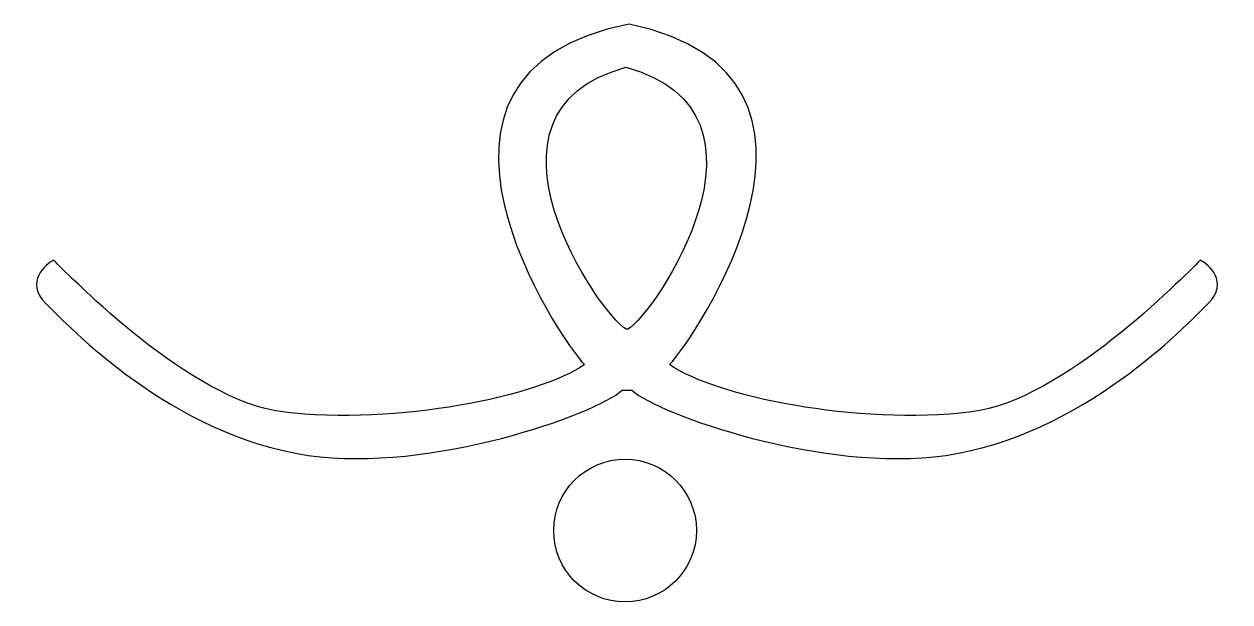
# Model space of a CAD drawing. Header units: centimetres. Extents: x -5.2 to 5.2, y -2.5 to 2.5.
import ezdxf

# ---------------------------------------------------------------- set-up
doc = ezdxf.new("R2010")
doc.units = ezdxf.units.CM
doc.header["$MEASUREMENT"] = 0
doc.layers.add('Camada 1', color=7, linetype='Continuous')

msp = doc.modelspace()

# ---------------------------------------------------------------- linework, layer by layer
at = {"layer": 'Camada 1'}
for points, knots in [([(0.01974, 2.48628), (2.13389, 2.04948), (0.56346, -0.24568), (0.36455, -0.44459), (0.36455, -0.44459), (0.75481, -0.71603), (1.97644, -0.97061), (2.96064, -0.85184), (2.96064, -0.85184), (3.74436, -0.75725), (4.7761, 0.30193), (4.92877, 0.45467), (4.92877, 0.45467), (4.99677, 0.42072), (5.18343, 0.26793), (4.99677, 0.08137), (4.99677, 0.08137), (4.81011, -0.10521), (3.91325, -1.05478), (2.73998, -1.22514), (2.73998, -1.22514), (1.68805, -1.37786), (0.26285, -0.86877), (0.04218, -0.66518), (0.04218, -0.66518), (0.04218, -0.66518), (-0.0422, -0.66518), (-0.0422, -0.66518), (-0.0422, -0.66518), (-0.26286, -0.86878), (-1.68809, -1.37786), (-2.74008, -1.22514), (-2.74008, -1.22514), (-3.91332, -1.05477), (-4.81013, -0.10521), (-4.99679, 0.08137), (-4.99679, 0.08137), (-5.18345, 0.26795), (-4.99679, 0.42075), (-4.92887, 0.45467), (-4.92887, 0.45467), (-4.77621, 0.30195), (-3.74446, -0.75725), (-2.96069, -0.85184), (-2.96069, -0.85184), (-1.97655, -0.97064), (-0.75483, -0.71606), (-0.3646, -0.44459), (-0.3646, -0.44459), (-0.56441, -0.24475), (-2.13791, 2.06458), (0.01974, 2.48628), (0.01974, 2.48628), (0.01974, 2.48628), (0.01974, 2.48628), (0.01974, 2.48628)], [0, 0, 0, 0, 0.06666667, 0.06666667, 0.06666667, 0.06666667, 0.13333333, 0.13333333, 0.13333333, 0.13333333, 0.2, 0.2, 0.2, 0.2, 0.26666667, 0.26666667, 0.26666667, 0.26666667, 0.33333333, 0.33333333, 0.33333333, 0.33333333, 0.4, 0.4, 0.4, 0.4, 0.46666667, 0.46666667, 0.46666667, 0.46666667, 0.53333333, 0.53333333, 0.53333333, 0.53333333, 0.6, 0.6, 0.6, 0.6, 0.66666667, 0.66666667, 0.66666667, 0.66666667, 0.73333333, 0.73333333, 0.73333333, 0.73333333, 0.8, 0.8, 0.8, 0.8, 0.86666667, 0.86666667, 0.86666667, 0.86666667, 1, 1, 1, 1]), ([(-0.00947, 2.11417), (-1.43618, 1.72669), (-0.2246, -0.02268), (-0.00828, -0.13915), (-0.00828, -0.13915), (-0.00828, -0.13915), (0.00818, -0.13916), (0.00818, -0.13916), (0.00818, -0.13916), (0.22474, -0.02264), (1.42198, 1.7283), (-0.00947, 2.11417), (-0.00947, 2.11417), (-0.00947, 2.11417), (-0.00947, 2.11417), (-0.00947, 2.11417)], [0, 0, 0, 0, 0.2, 0.2, 0.2, 0.2, 0.4, 0.4, 0.4, 0.4, 0.6, 0.6, 0.6, 0.6, 1, 1, 1, 1]), ([(-0.01651, -2.48628), (0.32266, -2.48628), (0.59748, -2.21138), (0.59748, -1.87229), (0.59748, -1.87229), (0.59748, -1.5332), (0.32266, -1.2583), (-0.01651, -1.2583), (-0.01651, -1.2583), (-0.3556, -1.2583), (-0.6305, -1.5332), (-0.6305, -1.87229), (-0.6305, -1.87229), (-0.6305, -2.2114), (-0.3556, -2.48628), (-0.01651, -2.48628)], [0, 0, 0, 0, 0.2, 0.2, 0.2, 0.2, 0.4, 0.4, 0.4, 0.4, 0.6, 0.6, 0.6, 0.6, 1, 1, 1, 1])]:
    msp.add_open_spline(points, degree=3, knots=knots, dxfattribs=at)

doc.saveas('drawing.dxf')
